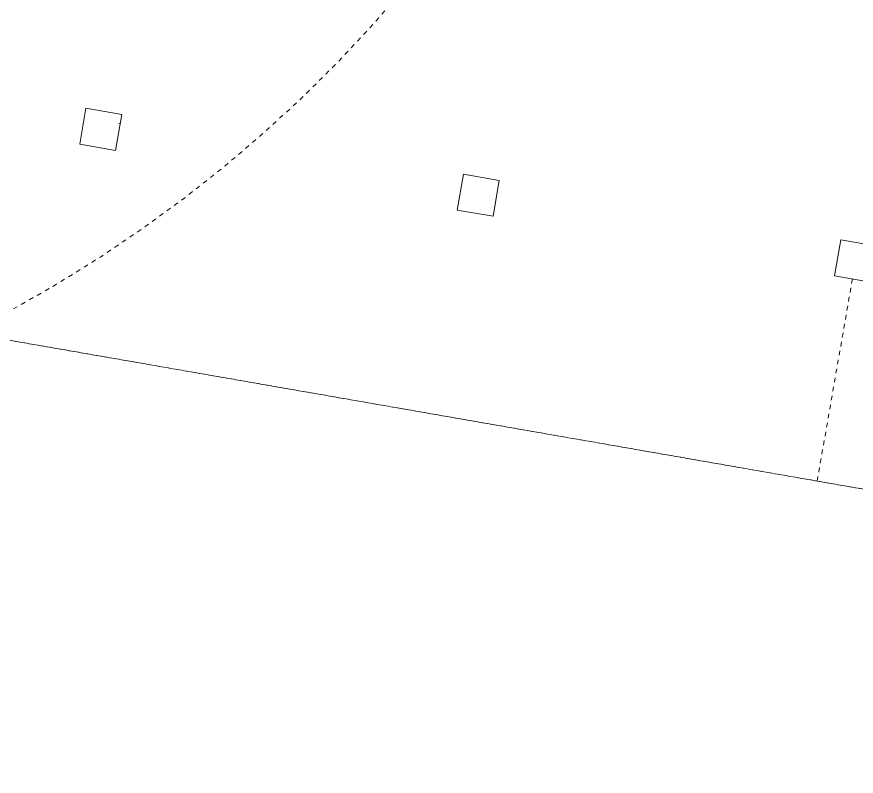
# Model space of a CAD drawing. Extents: x 274235 to 276654, y 142848 to 144425.
# Drawn here: x 276130.69 to 276149.09, y 143055.75 to 143072.41 of the extents above; entities that cross this region are included whole.
import ezdxf

# ---------------------------------------------------------------- set-up
doc = ezdxf.new("R2010")
doc.units = 0
doc.header["$LTSCALE"] = 1.5
doc.linetypes.add('ACM-G-HIDDEN2', pattern=[4.7625, 3.175, -1.5875])
doc.linetypes.add('Hidden 1_32_', pattern=[1.389063, 0.79375, -0.595313])
doc.layers.get('0').update_dxf_attribs({"linetype": 'CONTINUOUS', "lineweight": 0})
doc.layers.add('_ACM-A-DETL', color=7, linetype='CONTINUOUS', lineweight=5)
doc.layers.add('_ACM-S-STRU-CLOS', color=5, linetype='CONTINUOUS', lineweight=5)

# ---------------------------------------------------------------- blocks, each defined once
blk = doc.blocks.new('M_Concrete-Rectangular-Column - 800 x 800mm-V7-B1_Working')
at = {"layer": '_ACM-S-STRU-CLOS'}
h = blk.add_hatch(dxfattribs=at)
h.set_pattern_fill('FP_6', color=256, style=0, pattern_type=2)
h.set_pattern_definition([(50, (-891004, -646404.6), (3643.682, -318.781), [381, -4191]), (355, (-891004, -646404.6), (-704.856, 3821.136), [304.8, -3352.8]), (100.451, (-890700.5, -646431), (2938.852, 3502.332), [323.8, -3561.801]), (46.184, (-891004, -645388.6), (5421.582, -840.855), [571.5, -6286.5]), (96.636, (-890552.3, -645458.6), (4748.051, 4948.551), [485.7, -5342.702]), (351.184, (-891004, -645388.6), (4748.1, 4948.506), [457.2, -5029.2]), (21, (-890496, -645642.6), (3032.288, -2045.3045), [381, -4191]), (326, (-890496, -645642.6), (1236.042, 3683.762), [304.8, -3352.8]), (71.451, (-890243.4, -645813), (4268.343, 1638.425), [323.8, -3561.801]), (37.5, (-891004.1, -646404.6), (61.772, 1691.1008), [167.64, -3144.52, 167.64, -6601.46]), (37.5, (-891004.1, -646404.6), (61.772, 1691.1008), [-3479.8, -3235.96, 167.64, -3197.86]), (7.5, (-891004.1, -646404.6), (1336.3933, 2003.6115), [167.64, -1772.92, 167.64, -4351.02]), (7.5, (-891004.1, -646404.6), (1336.3933, 2003.6115), [-2108.2, -3068.32, 167.64, -1115.06]), (327.5, (-892137, -646404.6), (2711.8178, -114.5786), [167.64, -1102.36, -9220.2]), (327.5, (-892137, -646404.6), (2711.8178, -114.5786), [-1270, 167.64, -3794.76, -5257.8]), (327.5, (-892137, -646404.6), (2711.8178, -114.5786), [-5232.4, 167.64, -5090.16]), (317.5, (-892645, -646404.6), (2962.5856, 508.5334), [167.64, -1483.36, 167.64, -6197.6]), (317.5, (-892645, -646404.6), (2962.5856, 508.5334), [-1818.64, -2463.8, 167.64, -3566.16])])
h.paths.add_polyline_path([(400, -400), (400, 400), (-400, 400), (-400, -400)])
at = {"layer": '_ACM-A-DETL', "color": 250}
for p, q in [((400, 400), (-400, 400)), ((-400, 400), (-400, -400)), ((400, -400), (400, 400)), ((-400, -400), (400, -400))]:
    blk.add_line(p, q, dxfattribs=at)
blk = doc.blocks.new('M_Concrete-Rectangular-Column - 800 x 800mm-V8-B1_Working')
at = {"layer": '_ACM-S-STRU-CLOS'}
h = blk.add_hatch(dxfattribs=at)
h.set_pattern_fill('FP_7', color=256, style=0, pattern_type=2)
h.set_pattern_definition([(50, (-899404, -646404.6), (3643.682, -318.781), [381, -4191]), (355, (-899404, -646404.6), (-704.856, 3821.136), [304.8, -3352.8]), (100.451, (-899100.5, -646431), (2938.852, 3502.332), [323.8, -3561.801]), (46.184, (-899404, -645388.6), (5421.582, -840.855), [571.5, -6286.5]), (96.636, (-898952.3, -645458.6), (4748.051, 4948.551), [485.7, -5342.702]), (351.184, (-899404, -645388.6), (4748.1, 4948.506), [457.2, -5029.2]), (21, (-898896, -645642.6), (3032.288, -2045.3045), [381, -4191]), (326, (-898896, -645642.6), (1236.042, 3683.762), [304.8, -3352.8]), (71.451, (-898643.4, -645813), (4268.343, 1638.425), [323.8, -3561.801]), (37.5, (-899404.1, -646404.6), (61.772, 1691.1008), [167.64, -3144.52, 167.64, -6601.46]), (37.5, (-899404.1, -646404.6), (61.772, 1691.1008), [-3479.8, -3235.96, 167.64, -3197.86]), (7.5, (-899404.1, -646404.6), (1336.3933, 2003.6115), [167.64, -1772.92, 167.64, -4351.02]), (7.5, (-899404.1, -646404.6), (1336.3933, 2003.6115), [-2108.2, -3068.32, 167.64, -1115.06]), (327.5, (-900537, -646404.6), (2711.8178, -114.5786), [167.64, -1102.36, -9220.2]), (327.5, (-900537, -646404.6), (2711.8178, -114.5786), [-1270, 167.64, -3794.76, -5257.8]), (327.5, (-900537, -646404.6), (2711.8178, -114.5786), [-5232.4, 167.64, -5090.16]), (317.5, (-901045, -646404.6), (2962.5856, 508.5334), [167.64, -1483.36, 167.64, -6197.6]), (317.5, (-901045, -646404.6), (2962.5856, 508.5334), [-1818.64, -2463.8, 167.64, -3566.16])])
h.paths.add_polyline_path([(400, -400), (400, 400), (-400, 400), (-400, -400)])
at = {"layer": '_ACM-A-DETL', "color": 250}
for p, q in [((400, 400), (-400, 400)), ((-400, 400), (-400, -400)), ((400, -400), (400, 400)), ((-400, -400), (400, -400))]:
    blk.add_line(p, q, dxfattribs=at)
blk = doc.blocks.new('M_Concrete-Rectangular-Column - 800 x 800mm-V9-B1_Working')
at = {"layer": '_ACM-A-DETL', "color": 250}
for p, q in [((400, 400), (-400, 400)), ((-400, 400), (-400, -400)), ((400, -400), (400, 400)), ((-400, -400), (400, -400))]:
    blk.add_line(p, q, dxfattribs=at)
blk = doc.blocks.new('BASEMENT20250512')
at = {"layer": '_ACM-A-DETL', "color": 250, "linetype": 'Hidden 1_32_'}
for p, q in [((907804.1238, 641504.5657), (907804.1238, 646004.5657)), ((881666.0648, 641504.5657), (992656.902, 641504.5657))]:
    blk.add_line(p, q, dxfattribs=at)
at = {"layer": '_ACM-A-DETL', "color": 250, "linetype": 'ACM-G-HIDDEN2'}
blk.add_line((992656.902, 641504.5657), (881666.0648, 641504.5657), dxfattribs=at)
at = {"layer": '_ACM-S-STRU-CLOS'}
for name, p in [('M_Concrete-Rectangular-Column - 800 x 800mm-V7-B1_Working', (891004.1238, 646404.5657)), ('M_Concrete-Rectangular-Column - 800 x 800mm-V8-B1_Working', (899404.1238, 646404.5657)), ('M_Concrete-Rectangular-Column - 800 x 800mm-V9-B1_Working', (907804.1238, 646404.5657))]:
    blk.add_blockref(name, p, dxfattribs=at)
blk = doc.blocks.new('5f0512')
at = {"layer": '_ACM-A-DETL', "linetype": 'Hidden 1_32_'}
blk.add_arc((-129126.9536, -64761.5914), 30000, 279.94533336, 350.05103871, dxfattribs=at)

msp = doc.modelspace()

# ---------------------------------------------------------------- block references
at = {"xscale": 0.0009999999999999994, "yscale": 0.001, "zscale": 0.001, "rotation": 350.1075696352769}
msp.add_blockref('BASEMENT20250512', (275143.722, 142586.221), dxfattribs=at)

# ---------------------------------------------------------------- next in the draw order: block references
msp.add_blockref('5f0512', (276254.538, 143133.932), dxfattribs=at)

doc.saveas('drawing.dxf')
